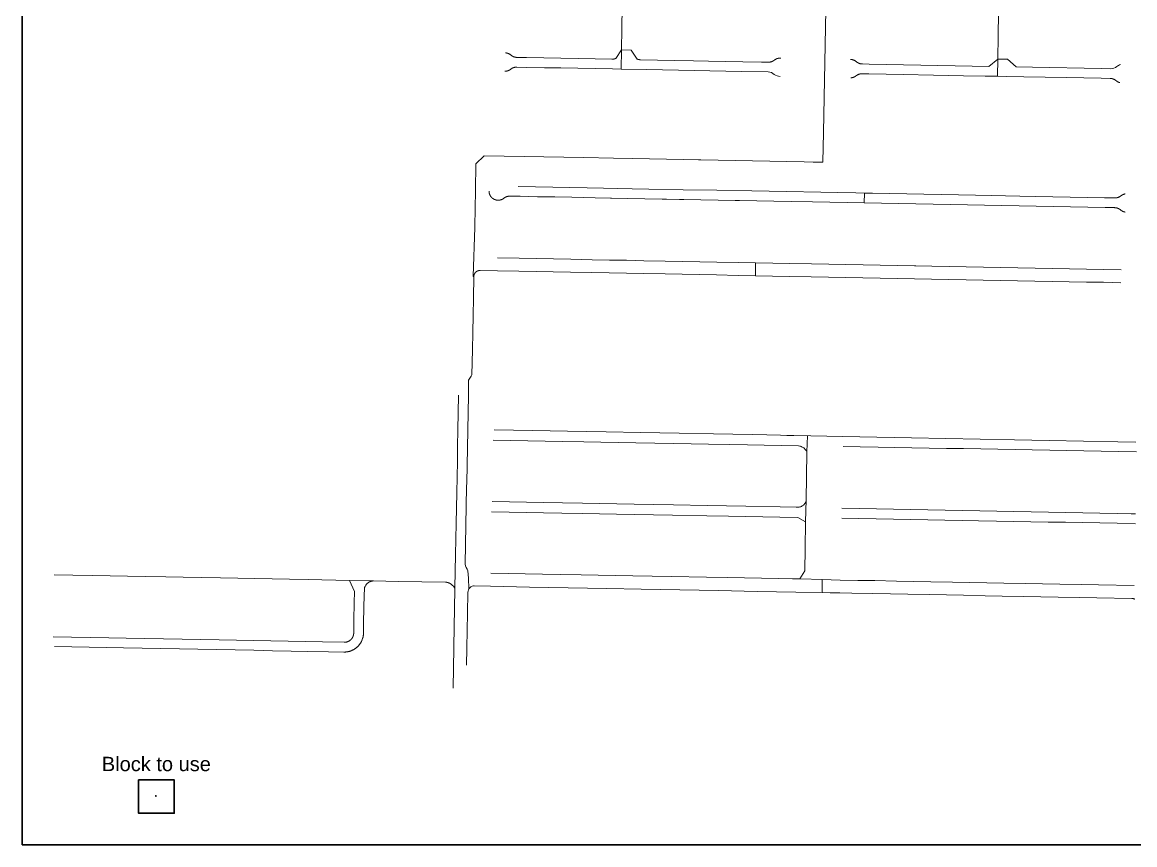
# Model space of a CAD drawing. Header units: millimetres. Extents: x 881174 to 1703668, y 372820 to 704197.
# Drawn here: x 881174 to 885055, y 665064 to 667931 of the extents above; entities that cross this region are included whole.
import ezdxf

# ---------------------------------------------------------------- set-up
doc = ezdxf.new("R2010")
doc.units = ezdxf.units.MM
for name, color, linetype, lineweight in [('2Block', 190, 'Continuous', 30), ('Block', 1, 'Continuous', 0), ('Exercise01', 190, 'Continuous', 30)]:
    doc.layers.add(name, color=color, linetype=linetype, lineweight=lineweight)
doc.layers.add('Polyline01', color=7, linetype='Continuous', lineweight=60, true_color=0xa451a4)
doc.styles.get("Standard").update_dxf_attribs({"font": 'arial.ttf'})

# ---------------------------------------------------------------- blocks, each defined once
blk = doc.blocks.new('Tick')
at = {"lineweight": 0, "const_width": 0.671}
blk.add_lwpolyline([(-2, 2), (2, -2)], dxfattribs=at)
at = {"lineweight": 0}
blk.add_circle((0, 0), 1.12, dxfattribs=at)

msp = doc.modelspace()

# ---------------------------------------------------------------- linework, layer by layer
at = {"layer": '2Block', "ltscale": 1.5}
msp.add_lwpolyline([(881579.6, 665289.5), (881704.1, 665289.5), (881704.1, 665173.6), (881579.6, 665173.6)], close=True, dxfattribs=at)
at = {"layer": 'Exercise01', "ltscale": 1.5}
msp.add_lwpolyline([(881173.9, 665063.8), (887011, 665063.8), (887011, 673564.4), (881173.9, 673564.4)], close=True, dxfattribs=at)
at = {"layer": 'Polyline01', "lineweight": 0, "flags": 128}
for points in [[(883265.6, 667909.4), (883267, 667985), (883267, 667985.6), (883267, 667986.1), (883267, 667986.7), (883266.9, 667987.3), (883266.9, 667987.9), (883266.8, 667988.4), (883266.8, 667989), (883266.7, 667989.6), (883266.6, 667990.1), (883266.5, 667990.7), (883266.4, 667991.2), (883266.3, 667991.8), (883266.1, 667992.4), (883266, 667993), (883266, 667993.2)], [(884578, 667883.8), (884579.6, 667964)], [(883265.6, 667909.4), (883264.1, 667834.4)], [(884578, 667883.8), (884576.5, 667802.1)], [(883264.1, 667834.4), (883262.8, 667767.4)], [(883264.1, 667834.4), (883298.1, 667833.7)], [(882933, 667807.7), (882899.5, 667808.4), (882898.6, 667808.4), (882898, 667808.4), (882897.4, 667808.5), (882896.9, 667808.5), (882896.3, 667808.6), (882895.7, 667808.7), (882895.1, 667808.8), (882894.6, 667808.8), (882894, 667809), (882893.4, 667809.1), (882892.9, 667809.2), (882892.3, 667809.3), (882891.8, 667809.5), (882891.2, 667809.6), (882890.6, 667809.8), (882890.1, 667809.9), (882889.6, 667810.1), (882889, 667810.3), (882888.5, 667810.5), (882887.9, 667810.7), (882887.4, 667810.9), (882886.9, 667811.2), (882886.3, 667811.4), (882885.8, 667811.7), (882885.3, 667811.9), (882884.8, 667812.2), (882884.3, 667812.4), (882883.8, 667812.7), (882883.3, 667813), (882882.8, 667813.3), (882882.3, 667813.6), (882881.8, 667813.9), (882881.4, 667814.3), (882880.9, 667814.6), (882880.4, 667814.9), (882880, 667815.3), (882879.5, 667815.6), (882879.1, 667816), (882878.7, 667816.3), (882878.2, 667816.7), (882877.8, 667817.1), (882877.3, 667817.4), (882876.9, 667817.8), (882876.4, 667818.1), (882876, 667818.4), (882875.5, 667818.8), (882875.1, 667819.1), (882874.6, 667819.4), (882874.1, 667819.7), (882873.6, 667819.9), (882873.1, 667820.2), (882872.6, 667820.5), (882872.1, 667820.7), (882871.6, 667821), (882871.1, 667821.2), (882870.6, 667821.4), (882870.1, 667821.7), (882869.6, 667821.9), (882869.1, 667822.1), (882868.6, 667822.3), (882868, 667822.5), (882867.5, 667822.6), (882867, 667822.8), (882866.4, 667823), (882865.9, 667823.1), (882865.3, 667823.2), (882864.8, 667823.4), (882864.3, 667823.5), (882863.7, 667823.6), (882863.2, 667823.7), (882862.6, 667823.8), (882862.1, 667823.9), (882861.7, 667824), (882861.4, 667824.1), (882861, 667824.2), (882860.6, 667824.3), (882860.2, 667824.4)], [(883053, 667805.4), (882993, 667806.6), (882933, 667807.7)], [(883173, 667803.2), (883113, 667804.3), (883053, 667805.4)], [(883244.2, 667804.8), (883244, 667804.7), (883243.5, 667804.4), (883242.9, 667804.2), (883242.4, 667804), (883241.8, 667803.8), (883241.3, 667803.7), (883240.7, 667803.5), (883240.2, 667803.3), (883239.6, 667803.2), (883239.1, 667803), (883237.4, 667802.7), (883236.8, 667802.6), (883236.2, 667802.5), (883235.7, 667802.4), (883235.1, 667802.3), (883234.5, 667802.2), (883234, 667802.2), (883233.4, 667802.1), (883232.8, 667802.1), (883232.2, 667802.1), (883231.7, 667802.1), (883231.1, 667802.1), (883230.5, 667802.1), (883173, 667803.2)], [(883319.2, 667802.4), (883319.8, 667802.2), (883320.3, 667802), (883320.9, 667801.8), (883321.4, 667801.6), (883322, 667801.5), (883322.5, 667801.3), (883323.1, 667801.2), (883323.6, 667801), (883324.2, 667800.9), (883324.8, 667800.8), (883325.3, 667800.7), (883325.9, 667800.6), (883326.5, 667800.5), (883327, 667800.4), (883327.6, 667800.3), (883328.2, 667800.3), (883328.8, 667800.2), (883329.3, 667800.2), (883329.9, 667800.2), (883330.5, 667800.1), (883389.4, 667799)], [(883389.4, 667799), (883448, 667797.9), (883515.5, 667796.7)], [(883515.5, 667796.7), (883567.9, 667795.6), (883627.9, 667794.5)], [(883627.9, 667794.5), (883687.9, 667793.4), (883752.9, 667792.1)], [(883752.9, 667792.1), (883776.5, 667791.7), (883777, 667791.7), (883777.6, 667791.7), (883778.2, 667791.7), (883778.7, 667791.7), (883779.3, 667791.7), (883779.9, 667791.8), (883780.5, 667791.8), (883781, 667791.9), (883781.6, 667792), (883782.2, 667792.1), (883782.7, 667792.2), (883783.3, 667792.3), (883783.9, 667792.4), (883784.4, 667792.5), (883785, 667792.6), (883785.6, 667792.8), (883786.1, 667792.9), (883786.7, 667793.1), (883787.2, 667793.3), (883787.8, 667793.4), (883788.3, 667793.6), (883788.8, 667793.8), (883789.4, 667794), (883789.9, 667794.3), (883790.4, 667794.5), (883791, 667794.7), (883791.5, 667795), (883792, 667795.2), (883792.5, 667795.5), (883793, 667795.8), (883793.5, 667796.1), (883794, 667796.3), (883794.5, 667796.7), (883795, 667797), (883795.5, 667797.3), (883796, 667797.6), (883796.4, 667797.9), (883796.9, 667798.3), (883797.6, 667798.8), (883798.4, 667799.5), (883798.8, 667799.8), (883799.3, 667800.1), (883799.7, 667800.4), (883800.2, 667800.7), (883800.7, 667801), (883801.2, 667801.3), (883801.6, 667801.6), (883802.1, 667801.9), (883802.6, 667802.1), (883803.1, 667802.4), (883803.6, 667802.6), (883804.1, 667802.9), (883804.6, 667803.1), (883805.1, 667803.3), (883805.7, 667803.6), (883806.2, 667803.8), (883806.7, 667804), (883807.2, 667804.1), (883807.8, 667804.3), (883808.3, 667804.5), (883808.8, 667804.6), (883809.4, 667804.8), (883809.9, 667804.9), (883810.4, 667805.1), (883811, 667805.2), (883811.5, 667805.3), (883812.1, 667805.4), (883812.6, 667805.5), (883813.2, 667805.6), (883813.7, 667805.6), (883814.3, 667805.7), (883814.9, 667805.8), (883815.4, 667805.8), (883816, 667805.8), (883816.5, 667805.9), (883817.1, 667805.9), (883817.6, 667805.9), (883820.2, 667805.8)], [(884188.5, 667783.8), (884127.9, 667785), (884104.4, 667785.4), (884103.5, 667785.5), (884102.9, 667785.5), (884102.3, 667785.5), (884101.7, 667785.6), (884101.2, 667785.7), (884100.6, 667785.7), (884100, 667785.8), (884099.5, 667785.9), (884098.9, 667786), (884098.3, 667786.1), (884097.8, 667786.2), (884097.2, 667786.4), (884096.6, 667786.5), (884096.1, 667786.7), (884095.5, 667786.8), (884095, 667787), (884094.4, 667787.2), (884093.9, 667787.4), (884093.3, 667787.6), (884092.8, 667787.8), (884092.3, 667788), (884091.8, 667788.2), (884091.2, 667788.5), (884090.7, 667788.7), (884090.2, 667789), (884089.7, 667789.2), (884089.2, 667789.5), (884088.7, 667789.8), (884088.2, 667790.1), (884087.7, 667790.4), (884087.2, 667790.7), (884086.7, 667791), (884086.2, 667791.3), (884085.8, 667791.7), (884085.3, 667792), (884084.8, 667792.3), (884084.4, 667792.7), (884083.9, 667793.1), (884083.6, 667793.4), (884083.1, 667793.8), (884082.6, 667794.2), (884082.2, 667794.5), (884081.8, 667794.8), (884081.3, 667795.2), (884080.9, 667795.5), (884080.4, 667795.8), (884079.9, 667796.1), (884079.5, 667796.4), (884079, 667796.7), (884078.5, 667797), (884078, 667797.3), (884077.5, 667797.5), (884077, 667797.8), (884076.5, 667798), (884076, 667798.3), (884075.5, 667798.5), (884075, 667798.7), (884074.5, 667798.9), (884074, 667799.1), (884073.4, 667799.3), (884072.9, 667799.5), (884072.4, 667799.7), (884071.8, 667799.9), (884071.3, 667800), (884070.8, 667800.2), (884070.2, 667800.3), (884069.7, 667800.4), (884069.1, 667800.5), (884068.6, 667800.7), (884068, 667800.8), (884067.5, 667800.8), (884066.9, 667800.9), (884066.4, 667801), (884065.8, 667801.1), (884065.3, 667801.1), (884064.7, 667801.1), (884064.2, 667801.2), (884063.2, 667801.2)], [(882995.3, 667772.5), (882932.4, 667773.7), (882898.9, 667774.4), (882898.3, 667774.4), (882897.8, 667774.4), (882897.2, 667774.4), (882896.6, 667774.3), (882896, 667774.3), (882895.5, 667774.3), (882894.9, 667774.2), (882894.3, 667774.1), (882893.7, 667774.1), (882893.2, 667774), (882892.6, 667773.9), (882892, 667773.8), (882891.5, 667773.7), (882890.9, 667773.5), (882890.4, 667773.4), (882889.8, 667773.3), (882889.2, 667773.1), (882888.7, 667773), (882888.1, 667772.8), (882887.6, 667772.6), (882887, 667772.4), (882886.5, 667772.2), (882886, 667772), (882885.4, 667771.8), (882884.9, 667771.6), (882884.4, 667771.3), (882883.9, 667771.1), (882883.4, 667770.8), (882882.8, 667770.5), (882882.3, 667770.3), (882881.8, 667770), (882881.3, 667769.7), (882880.8, 667769.4), (882880.4, 667769.1), (882879.9, 667768.8), (882879.4, 667768.4), (882878.9, 667768.1), (882878.5, 667767.8), (882877.8, 667767.2), (882876.9, 667766.6), (882876.5, 667766.2), (882876, 667765.9), (882875.6, 667765.6), (882875.1, 667765.3), (882874.6, 667765), (882874.2, 667764.7), (882873.7, 667764.4), (882873.2, 667764.2), (882872.7, 667763.9), (882872.2, 667763.6), (882871.7, 667763.4), (882871.2, 667763.1), (882870.7, 667762.9), (882870.2, 667762.7), (882869.7, 667762.5), (882869.1, 667762.3), (882868.6, 667762.1), (882868.1, 667761.9), (882867.5, 667761.7), (882867, 667761.5), (882866.5, 667761.4), (882865.9, 667761.2), (882865.4, 667761.1), (882864.9, 667761), (882864.3, 667760.9), (882863.8, 667760.7), (882863.2, 667760.6), (882862.7, 667760.6), (882862.1, 667760.5), (882861.6, 667760.4), (882861, 667760.3), (882860.5, 667760.3), (882859.9, 667760.2), (882859.3, 667760.2), (882858.8, 667760.2), (882858.2, 667760.2), (882857.7, 667760.2), (882857.1, 667760.2)], [(883112.4, 667770.3), (883052.4, 667771.5), (882995.3, 667772.5)], [(883232.4, 667768), (883172.4, 667769.2), (883112.4, 667770.3)], [(883262.8, 667767.4), (883232.4, 667768)], [(884308, 667781.5), (884248, 667782.7), (884188.5, 667783.8)], [(884428, 667779.3), (884368, 667780.4), (884308, 667781.5)], [(884545.2, 667777.2), (884488, 667778.1), (884428, 667779.3)], [(884641.5, 667775.1), (884698, 667774.1), (884758, 667773)], [(884758, 667773), (884878, 667770.7)], [(884187.3, 667749.8), (884127.3, 667751), (884103.8, 667751.4), (884103.2, 667751.4), (884102.6, 667751.4), (884102.1, 667751.4), (884101.5, 667751.4), (884100.9, 667751.4), (884100.3, 667751.3), (884099.8, 667751.3), (884099.2, 667751.2), (884098.6, 667751.1), (884098.1, 667751), (884097.5, 667750.9), (884096.9, 667750.8), (884096.4, 667750.7), (884095.8, 667750.6), (884095.2, 667750.5), (884094.7, 667750.3), (884094.1, 667750.2), (884093.6, 667750), (884093, 667749.8), (884092.5, 667749.7), (884091.9, 667749.5), (884091.4, 667749.3), (884090.8, 667749.1), (884090.3, 667748.8), (884089.8, 667748.6), (884089.3, 667748.4), (884088.7, 667748.1), (884088.2, 667747.9), (884087.7, 667747.6), (884087.2, 667747.3), (884086.7, 667747), (884086.2, 667746.8), (884085.7, 667746.5), (884085.2, 667746.1), (884084.8, 667745.8), (884084.3, 667745.5), (884083.8, 667745.2), (884083.3, 667744.8), (884082.7, 667744.3), (884081.8, 667743.6), (884081.4, 667743.3), (884080.9, 667743), (884080.5, 667742.7), (884080, 667742.4), (884079.5, 667742.1), (884079, 667741.8), (884078.6, 667741.5), (884078.1, 667741.2), (884077.6, 667740.9), (884077.1, 667740.7), (884076.6, 667740.4), (884076.1, 667740.2), (884075.6, 667740), (884075.1, 667739.7), (884074.5, 667739.5), (884074, 667739.3), (884073.5, 667739.1), (884073, 667739), (884072.4, 667738.8), (884071.9, 667738.6), (884071.4, 667738.4), (884070.8, 667738.3), (884070.3, 667738.2), (884069.8, 667738), (884069.2, 667737.9), (884068.7, 667737.8), (884068.1, 667737.7), (884067.6, 667737.6), (884067, 667737.5), (884066.5, 667737.5), (884065.9, 667737.4), (884065.3, 667737.3), (884064.7, 667737.3)], [(884352.3, 667746.7), (884247.3, 667748.7), (884187.3, 667749.8)], [(884532.3, 667743.3), (884457.3, 667744.7), (884352.3, 667746.7)], [(884575.4, 667742.4), (884532.3, 667743.3)], [(884575.4, 667742.4), (884607.4, 667741.8), (884667.4, 667740.7)], [(884667.4, 667740.7), (884742.4, 667739.3), (884817.4, 667737.8)], [(884817.4, 667737.8), (884877.4, 667736.7), (884937.4, 667735.6)], [(884937.4, 667735.6), (884969.3, 667734.9), (884970.2, 667734.9), (884970.8, 667734.9), (884971.3, 667734.8), (884971.9, 667734.8), (884972.5, 667734.7), (884973.1, 667734.6), (884973.6, 667734.6), (884974.2, 667734.5), (884974.8, 667734.4), (884975.3, 667734.3), (884975.9, 667734.1), (884976.5, 667734), (884977, 667733.9), (884977.6, 667733.7), (884978.1, 667733.5), (884978.7, 667733.4), (884979.2, 667733.2), (884979.8, 667733), (884980.3, 667732.8), (884980.8, 667732.6), (884981.4, 667732.4), (884981.9, 667732.1), (884982.4, 667731.9), (884982.9, 667731.7), (884983.5, 667731.4), (884984, 667731.1), (884984.5, 667730.9), (884985, 667730.6), (884985.5, 667730.3), (884986, 667730), (884986.5, 667729.7), (884986.9, 667729.4), (884987.4, 667729.1), (884987.9, 667728.7), (884988.3, 667728.4), (884988.8, 667728), (884989.3, 667727.7), (884989.7, 667727.3), (884990.1, 667727), (884990.6, 667726.6), (884991, 667726.2), (884991.4, 667725.9), (884991.9, 667725.5), (884992.3, 667725.2), (884992.8, 667724.9), (884993.3, 667724.6), (884993.7, 667724.3), (884994.2, 667724), (884994.7, 667723.7), (884995.1, 667723.4), (884995.6, 667723.1), (884996.1, 667722.8), (884996.6, 667722.6), (884997.1, 667722.3), (884997.6, 667722.1), (884998.1, 667721.9), (884998.6, 667721.7), (884999.2, 667721.4), (884999.7, 667721.2), (885000.2, 667721), (885000.7, 667720.9), (885001.3, 667720.7), (885001.8, 667720.5), (885002.3, 667720.4)], [(882911.3, 667324.1), (882875.3, 667324.7), (882874.8, 667324.8), (882874.2, 667324.7), (882873.6, 667324.7), (882873, 667324.7), (882872.5, 667324.7), (882871.9, 667324.6), (882871.3, 667324.6), (882870.8, 667324.5), (882870.2, 667324.4), (882869.6, 667324.4), (882869, 667324.3), (882868.5, 667324.2), (882867.9, 667324), (882867.3, 667323.9), (882866.8, 667323.8), (882866.2, 667323.6), (882865.7, 667323.5), (882865.1, 667323.3), (882864.6, 667323.2), (882864, 667323), (882863.5, 667322.8), (882862.9, 667322.6), (882862.4, 667322.4), (882861.9, 667322.1), (882861.3, 667321.9), (882860.8, 667321.7), (882860.3, 667321.4), (882859.8, 667321.2), (882859.3, 667320.9), (882858.8, 667320.6), (882858.3, 667320.4), (882857.8, 667320.1), (882857.3, 667319.8), (882856.8, 667319.5), (882856.3, 667319.1), (882855.8, 667318.8), (882855.4, 667318.5), (882854.9, 667318.1), (882854.2, 667317.6), (882853.6, 667317.1), (882853.2, 667316.8), (882852.7, 667316.5), (882852.3, 667316.2), (882851.8, 667315.8), (882851.3, 667315.5), (882850.9, 667315.2), (882850.4, 667315), (882849.9, 667314.7), (882849.4, 667314.4), (882848.9, 667314.1), (882848.4, 667313.9), (882847.9, 667313.6), (882847.4, 667313.4), (882846.9, 667313.2), (882846.4, 667313), (882845.9, 667312.8), (882845.4, 667312.6), (882844.8, 667312.4), (882844.3, 667312.2), (882843.8, 667312), (882843.2, 667311.9), (882842.7, 667311.7), (882842.2, 667311.6), (882841.6, 667311.4), (882841.1, 667311.3), (882840.5, 667311.2), (882840, 667311.1), (882839.4, 667311), (882838.9, 667310.9), (882838.3, 667310.8), (882837.8, 667310.7), (882837.2, 667310.7), (882836.7, 667310.6), (882836.1, 667310.6), (882835.6, 667310.6), (882834.6, 667310.5), (882834.1, 667310.5), (882833.5, 667310.5), (882833, 667310.6), (882832.4, 667310.6), (882831.9, 667310.6), (882831.3, 667310.7), (882830.8, 667310.7), (882830.2, 667310.8), (882829.6, 667310.9), (882829.1, 667310.9), (882828.5, 667311), (882828, 667311.1), (882827.4, 667311.2), (882826.9, 667311.4), (882826.4, 667311.5), (882825.8, 667311.6), (882825.3, 667311.8), (882824.7, 667311.9), (882824.2, 667312.1), (882823.7, 667312.3), (882823.2, 667312.5), (882822.6, 667312.7), (882822.1, 667312.9), (882821.6, 667313.1), (882821.1, 667313.3), (882820.6, 667313.6), (882820.1, 667313.8), (882819.6, 667314), (882819.1, 667314.3), (882818.6, 667314.6), (882818.1, 667314.8), (882817.6, 667315.1), (882817.1, 667315.4), (882816.7, 667315.7), (882816.2, 667316), (882815.8, 667316.3), (882815.3, 667316.7), (882814.8, 667317), (882814.4, 667317.3), (882814, 667317.7), (882813.5, 667318.1), (882813.1, 667318.4), (882812.7, 667318.8), (882812.3, 667319.2), (882811.9, 667319.5), (882811.5, 667319.9), (882811.1, 667320.3), (882810.7, 667320.7), (882810.3, 667321.2), (882810, 667321.6), (882809.6, 667322), (882809.2, 667322.4), (882808.9, 667322.9), (882808.6, 667323.3), (882808.2, 667323.8), (882807.9, 667324.2), (882807.6, 667324.7), (882807.3, 667325.1), (882807, 667325.6), (882806.7, 667326.1), (882806.4, 667326.6), (882806.1, 667327.1), (882805.9, 667327.6), (882805.6, 667328.1), (882805.4, 667328.5), (882805.1, 667329.1), (882804.9, 667329.6), (882804.7, 667330.1), (882804.5, 667330.6), (882804.3, 667331.1), (882804.1, 667331.6), (882803.9, 667332.2), (882803.7, 667332.7), (882803.5, 667333.2), (882803.4, 667333.8), (882803.2, 667334.3), (882803.1, 667334.8), (882803, 667335.4), (882802.8, 667335.9), (882802.7, 667336.5), (882802.6, 667337), (882802.5, 667337.6), (882802.5, 667338.1), (882802.4, 667338.7), (882802.3, 667339.2), (882802.3, 667339.8), (882802.2, 667340.3), (882802.2, 667340.9), (882802.2, 667341.5), (882802.2, 667342), (882802.1, 667342.6)], [(883024.4, 667355.9), (882964.4, 667357.1), (882903.4, 667358.2)], [(883144.4, 667353.6), (883084.4, 667354.8), (883024.4, 667355.9)], [(883359.4, 667349.5), (883301.9, 667350.6), (883202, 667352.5), (883144.4, 667353.6)], [(883479.4, 667347.2), (883359.4, 667349.5)], [(883596.9, 667345), (883479.4, 667347.2)], [(883719.4, 667342.7), (883596.9, 667345)], [(883839.4, 667340.4), (883719.4, 667342.7)], [(883959.4, 667338.1), (883839.4, 667340.4)], [(884081.4, 667335.8), (884019.4, 667337), (883959.4, 667338.1)], [(884111.7, 667335.2), (884081.4, 667335.8)], [(884111.7, 667335.2), (884139.4, 667334.7), (884199.4, 667333.5)], [(884199.4, 667333.5), (884259.4, 667332.4), (884319.4, 667331.2)], [(884319.4, 667331.2), (884379.4, 667330.1), (884439.4, 667329)], [(884439.4, 667329), (884499.4, 667327.8)], [(884499.4, 667327.8), (884554.3, 667326.8), (884654.2, 667324.9), (884709.2, 667323.8)], [(884949.3, 667319.3), (884985.1, 667318.6), (884985.6, 667318.6), (884986.2, 667318.6), (884986.8, 667318.6), (884987.4, 667318.6), (884987.9, 667318.6), (884988.5, 667318.7), (884989.1, 667318.7), (884989.6, 667318.8), (884990.2, 667318.9), (884990.8, 667319), (884991.4, 667319.1), (884991.9, 667319.2), (884992.5, 667319.3), (884993, 667319.4), (884993.6, 667319.5), (884994.2, 667319.7), (884994.7, 667319.8), (884995.3, 667320), (884995.8, 667320.2), (884996.4, 667320.3), (884996.9, 667320.5), (884997.5, 667320.7), (884998, 667320.9), (884998.5, 667321.2), (884999.1, 667321.4), (884999.6, 667321.6), (885000.1, 667321.9), (885000.6, 667322.1), (885001.1, 667322.4), (885001.6, 667322.7), (885002.1, 667323), (885002.6, 667323.3), (885003.1, 667323.6), (885003.6, 667323.9), (885004.1, 667324.2), (885004.6, 667324.5), (885005, 667324.8), (885005.5, 667325.2), (885006.2, 667325.7), (885006.8, 667326.2), (885007.2, 667326.5), (885007.7, 667326.9), (885008.2, 667327.2), (885008.6, 667327.5), (885009.1, 667327.8), (885009.6, 667328.1), (885010, 667328.4), (885010.5, 667328.7), (885011, 667328.9), (885011.5, 667329.2), (885012, 667329.4), (885012.5, 667329.7), (885013, 667329.9), (885013.5, 667330.1), (885014, 667330.4), (885014.6, 667330.6), (885015.1, 667330.8), (885015.6, 667331), (885016.1, 667331.1), (885016.7, 667331.3), (885017.2, 667331.5), (885017.7, 667331.6), (885018.3, 667331.8), (885018.8, 667331.9), (885019.4, 667332), (885019.9, 667332.2), (885020.5, 667332.3), (885021, 667332.3)], [(883031.3, 667321.8), (882971.3, 667322.9), (882911.3, 667324.1)], [(883172.9, 667319.1), (883091.3, 667320.6), (883031.3, 667321.8)], [(883229.8, 667318), (883226.3, 667318.1), (883172.9, 667319.1)], [(883286.2, 667316.9), (883229.8, 667318)], [(883406.2, 667314.6), (883346.2, 667315.8), (883286.2, 667316.9)], [(883541.2, 667312.1), (883481.2, 667313.2), (883466.2, 667313.5), (883421.2, 667314.3), (883406.2, 667314.6)], [(883661.2, 667309.8), (883601.2, 667310.9), (883541.2, 667312.1)], [(883796.1, 667307.2), (883736.2, 667308.4), (883676.2, 667309.5), (883661.2, 667309.8)], [(883931.1, 667304.6), (883856.1, 667306.1), (883796.1, 667307.2)], [(884051.1, 667302.4), (883991.1, 667303.5), (883931.1, 667304.6)], [(884111.1, 667301.2), (884051.1, 667302.4)], [(884111.1, 667301.2), (884171.1, 667300.1)], [(884171.1, 667300.1), (884231.1, 667298.9), (884291.1, 667297.8)], [(884291.1, 667297.8), (884351, 667296.6), (884411, 667295.5)], [(884411, 667295.5), (884471, 667294.4), (884531, 667293.2)], [(884531, 667293.2), (884591, 667292.1), (884651, 667290.9)], [(884651, 667290.9), (884711, 667289.8), (884771, 667288.6)], [(884709.2, 667323.8), (884769.2, 667322.7), (884829.2, 667321.5)], [(884771, 667288.6), (884831, 667287.5), (884890.9, 667286.4)], [(884829.2, 667321.5), (884889.2, 667320.4), (884949.3, 667319.3)], [(884890.9, 667286.4), (884950.9, 667285.2), (884951.3, 667285.2), (884984.5, 667284.6), (884985.4, 667284.5), (884986, 667284.5), (884986.5, 667284.5), (884987.1, 667284.4), (884987.7, 667284.4), (884988.3, 667284.3), (884988.8, 667284.2), (884989.4, 667284.1), (884990, 667284), (884990.5, 667283.9), (884991.1, 667283.8), (884991.6, 667283.6), (884992.2, 667283.5), (884992.8, 667283.3), (884993.3, 667283.2), (884993.9, 667283), (884994.4, 667282.8), (884995, 667282.6), (884995.5, 667282.4), (884996, 667282.2), (884996.6, 667282), (884997.1, 667281.8), (884997.6, 667281.5), (884998.1, 667281.3), (884998.7, 667281), (884999.2, 667280.8), (884999.7, 667280.5), (885000.2, 667280.2), (885000.7, 667279.9), (885001.2, 667279.6), (885001.7, 667279.3), (885002.1, 667279), (885002.6, 667278.7), (885003.1, 667278.3), (885003.5, 667278), (885004, 667277.7), (885004.5, 667277.3), (885004.9, 667276.9), (885005.3, 667276.6), (885005.8, 667276.2), (885006.2, 667275.8), (885006.6, 667275.5), (885007.1, 667275.2), (885007.5, 667274.8), (885008, 667274.5), (885008.4, 667274.2), (885008.9, 667273.9), (885009.4, 667273.6), (885009.9, 667273.3), (885010.3, 667273), (885010.8, 667272.7), (885011.3, 667272.5), (885011.8, 667272.2), (885012.3, 667272), (885012.8, 667271.7), (885013.3, 667271.5), (885013.8, 667271.3), (885014.4, 667271.1), (885014.9, 667270.9), (885015.4, 667270.7), (885015.9, 667270.5), (885016.5, 667270.3), (885017, 667270.2), (885017.5, 667270), (885018.1, 667269.8), (885018.6, 667269.7), (885019.2, 667269.6), (885019.7, 667269.5), (885020.3, 667269.4), (885020.8, 667269.3), (885021.3, 667269.2)], [(882967.2, 667107), (882907.2, 667108.1), (882832.2, 667109.5)], [(883087.2, 667104.7), (883027.2, 667105.8), (882967.2, 667107)], [(883222.1, 667102.1), (883162.1, 667103.2), (883087.2, 667104.7)], [(883342.1, 667099.8), (883282.1, 667101), (883222.1, 667102.1)], [(883477.1, 667097.2), (883417.1, 667098.4), (883342.1, 667099.8)], [(883597.1, 667095), (883537.1, 667096.1), (883477.1, 667097.2)], [(883672.1, 667093.5), (883597.1, 667095)], [(883732, 667092.4), (883672.1, 667093.5)], [(882771.4, 667065.7), (882771, 667065.7), (882770.6, 667065.7), (882770.2, 667065.7), (882769.8, 667065.7), (882769.4, 667065.6), (882769.1, 667065.6), (882768.7, 667065.6), (882768.3, 667065.5), (882767.9, 667065.5), (882767.5, 667065.4), (882767.2, 667065.4), (882766.8, 667065.3), (882766.4, 667065.2), (882766, 667065.1), (882765.7, 667065), (882765.3, 667064.9), (882764.9, 667064.8), (882764.5, 667064.7), (882764.2, 667064.6), (882763.8, 667064.5), (882763.5, 667064.4), (882763.1, 667064.2), (882762.7, 667064.1), (882762.4, 667063.9), (882762, 667063.8), (882761.7, 667063.6), (882761.3, 667063.5), (882761, 667063.3), (882760.6, 667063.1), (882760.3, 667062.9), (882760, 667062.8), (882759.6, 667062.6), (882759.3, 667062.4), (882759, 667062.2), (882758.7, 667061.9), (882758.4, 667061.7), (882758, 667061.5), (882757.7, 667061.3), (882757.4, 667061), (882757.1, 667060.8), (882756.8, 667060.6), (882756.5, 667060.3), (882756.3, 667060.1), (882756, 667059.8), (882755.7, 667059.5), (882755.4, 667059.3), (882755.1, 667059), (882754.9, 667058.7), (882754.6, 667058.4), (882754.4, 667058.1), (882754.1, 667057.9), (882753.9, 667057.6), (882753.6, 667057.3), (882753.4, 667056.9), (882753.2, 667056.6), (882752.9, 667056.3), (882752.7, 667056), (882752.5, 667055.7), (882752.3, 667055.4), (882752.1, 667055), (882751.9, 667054.7), (882751.7, 667054.4), (882751.5, 667054), (882751.4, 667053.7), (882751.2, 667053.4), (882751, 667053), (882750.9, 667052.7), (882750.7, 667052.3), (882750.6, 667052), (882750.4, 667051.6), (882750.3, 667051.2), (882750.2, 667050.9), (882750, 667050.5), (882749.9, 667050.1), (882749.8, 667049.8), (882749.7, 667049.4), (882749.6, 667049), (882749.5, 667048.7), (882749.4, 667048.3), (882749.4, 667047.9), (882749.3, 667047.5), (882749.2, 667047.2), (882749.2, 667046.8), (882749.1, 667046.4), (882749.1, 667046), (882749, 667045.6), (882749, 667045.3), (882749, 667044.9), (882748.9, 667044.1)], [(882906.3, 667063.1), (882831.4, 667064.5), (882771.4, 667065.7)], [(883026.3, 667060.8), (882966.3, 667062), (882906.3, 667063.1)], [(883161.3, 667058.3), (883086.3, 667059.7), (883026.3, 667060.8)], [(883281.3, 667056), (883221.3, 667057.1), (883161.3, 667058.3)], [(883416.2, 667053.4), (883341.3, 667054.8), (883281.3, 667056)], [(883732, 667092.4), (883792, 667091.2)], [(883792, 667091.2), (883852, 667090.1), (883927, 667088.7)], [(883927, 667088.7), (883987, 667087.5), (884047, 667086.4)], [(884047, 667086.4), (884107, 667085.2), (884167, 667084.1)], [(884167, 667084.1), (884227, 667083), (884286.9, 667081.8), (884290.6, 667081.8)], [(884290.6, 667081.8), (884346.9, 667080.7), (884406.9, 667079.5)], [(884406.9, 667079.5), (884406.9, 667079.5), (884466.9, 667078.4), (884526.9, 667077.3)], [(884526.9, 667077.3), (884586.9, 667076.1), (884646.9, 667075)], [(884646.9, 667075), (884706.9, 667073.8), (884766.9, 667072.7)], [(884766.9, 667072.7), (884826.8, 667071.5), (884886.8, 667070.4)], [(884886.8, 667070.4), (884946.8, 667069.3), (885006.8, 667068.1)], [(882748.9, 667044.1), (882747.5, 666969.1)], [(883536.2, 667051.1), (883476.2, 667052.3), (883416.2, 667053.4)], [(883671.2, 667048.5), (883596.2, 667050), (883536.2, 667051.1)], [(883731.2, 667047.4), (883671.2, 667048.5)], [(883731.2, 667047.4), (883791.2, 667046.3)], [(883791.2, 667046.3), (883851.2, 667045.1), (883926.2, 667043.7)], [(883926.2, 667043.7), (883986.1, 667042.5), (884046.1, 667041.4)], [(884046.1, 667041.4), (884106.1, 667040.3), (884166.1, 667039.1)], [(884166.1, 667039.1), (884226.1, 667038), (884286.1, 667036.8)], [(884286.1, 667036.8), (884346.1, 667035.7), (884406.1, 667034.5)], [(884406.1, 667034.5), (884466.1, 667033.4), (884526, 667032.3)], [(884526, 667032.3), (884586, 667031.1), (884646, 667030)], [(884646, 667030), (884706, 667028.8), (884766, 667027.7)], [(884766, 667027.7), (884826, 667026.5), (884886, 667025.4)], [(884886, 667025.4), (884946, 667024.3), (885006, 667023.1)], [(882747.5, 666969.1), (882746.4, 666909.1), (882745.2, 666849.1)], [(882745.2, 666849.1), (882744.1, 666789.1), (882742.4, 666702)], [(882693.7, 666508.5), (882696.1, 666631.3)], [(882691.7, 666401.1), (882692.7, 666453.1), (882693.7, 666508.5)], [(882937.2, 666472.3), (882878.5, 666473.4), (882817.2, 666474.5)], [(882955.4, 666507.9), (882820.4, 666510.5)], [(883075.4, 666505.6), (882955.4, 666507.9)], [(883210.4, 666503), (883075.4, 666505.6)], [(883330.2, 666500.7), (883210.4, 666503)], [(883465.3, 666498.1), (883330.2, 666500.7)], [(883585.3, 666495.9), (883465.3, 666498.1)], [(883720.3, 666493.3), (883585.3, 666495.9), (883585.3, 666495.9)], [(883912.7, 666489.6), (883770.8, 666492.3), (883720.3, 666493.3)], [(883924.9, 666488.6), (883840.8, 666490.2)], [(883911.1, 666432.9), (883912.7, 666489.6)], [(884035.8, 666486.5), (883924.9, 666488.6)], [(884154.7, 666484.2), (884035.8, 666486.5)], [(884275.7, 666481.9), (884154.7, 666484.2)], [(884395.7, 666479.6), (884275.7, 666481.9)], [(884515.7, 666477.4), (884395.7, 666479.6)], [(884635.7, 666475.1), (884515.7, 666477.4)], [(884755.6, 666472.8), (884635.7, 666475.1)], [(884875.6, 666470.5), (884755.6, 666472.8)], [(883057.2, 666470), (882998.4, 666471.1), (882937.2, 666472.3)], [(883192.2, 666467.4), (883133.4, 666468.5), (883057.2, 666470)], [(883314.1, 666465.1), (883253.4, 666466.2), (883192.2, 666467.4)], [(883447.1, 666462.6), (883314.1, 666465.1)], [(883568.2, 666460.2), (883447.1, 666462.6)], [(883703.3, 666457.7), (883642.1, 666458.8), (883568.2, 666460.2)], [(883823, 666455.4), (883823, 666455.4), (883762.1, 666456.6), (883703.3, 666457.7)], [(883891.5, 666451.8), (883888.7, 666452.8), (883885.8, 666453.6), (883881.8, 666454.2), (883823, 666455.4)], [(883911.1, 666432.9), (883909.7, 666435.6), (883908.1, 666438.1), (883906.3, 666440.5), (883904.3, 666442.8), (883902.2, 666444.9), (883899.9, 666446.8), (883897.5, 666448.5), (883894.9, 666450.1), (883891.5, 666451.8)], [(884160, 666450.2), (884097.4, 666451.3), (884037.4, 666452.5)], [(884277.4, 666447.9), (884217.4, 666449), (884160, 666450.2)], [(884397.4, 666445.6), (884337.4, 666446.7), (884277.4, 666447.9)], [(884517.3, 666443.3), (884457.3, 666444.5), (884397.4, 666445.6)], [(884637.3, 666441), (884577.3, 666442.2), (884517.3, 666443.3)], [(884758.4, 666438.7), (884697.3, 666439.9), (884637.3, 666441)], [(884877.3, 666436.5), (884817.3, 666437.6), (884758.4, 666438.7)], [(884995.6, 666468.2), (884875.6, 666470.5)], [(884997.2, 666434.2), (884937.3, 666435.3), (884877.3, 666436.5)], [(885058.5, 666467.6), (884995.6, 666468.2)], [(885061.2, 666433.1), (884997.2, 666434.2)], [(882689.6, 666292), (882690.6, 666345.1), (882691.7, 666401.1)], [(883909.5, 666346.4), (883911.1, 666432.9)], [(882687.5, 666185.2), (882688.6, 666237.1), (882689.6, 666292)], [(882933.1, 666258.3), (882873.1, 666259.4), (882813.1, 666260.6)], [(883058.5, 666255.9), (882993.1, 666257.2), (882933.1, 666258.3)], [(883188.1, 666253.4), (883128.1, 666254.6), (883058.5, 666255.9)], [(883308.8, 666251.2), (883248.1, 666252.3), (883188.1, 666253.4)], [(883445.5, 666248.5), (883308.8, 666251.2)], [(883562.9, 666246.3), (883445.5, 666248.5)], [(883698, 666243.7), (883562.9, 666246.3)], [(883817.7, 666241.5), (883698, 666243.7)], [(883908.5, 666265.8), (883906.2, 666189.3)], [(882932.4, 666222.3), (882872.5, 666223.5), (882810.5, 666224.6)], [(883056.3, 666220), (882992.4, 666221.2), (882932.4, 666222.3)], [(883187.4, 666217.5), (883127.4, 666218.6), (883056.3, 666220)], [(883310.1, 666215.1), (883247.4, 666216.3), (883187.4, 666217.5)], [(883442.3, 666212.6), (883310.1, 666215.1)], [(883562.2, 666210.3), (883442.3, 666212.6)], [(883697.3, 666207.7), (883637.3, 666208.9), (883562.2, 666210.3)], [(883817, 666205.4), (883757.3, 666206.6), (883697.3, 666207.7)], [(883879.4, 666204.3), (883817, 666205.4)], [(883906.2, 666189.3), (883879.4, 666204.3)], [(884152.6, 666200.2), (884092.6, 666201.4), (884032.7, 666202.5)], [(884153.3, 666234.2), (884093.3, 666235.4), (884033.3, 666236.5)], [(884273.3, 666231.9), (884213.3, 666233.1), (884153.3, 666234.2)], [(884393.2, 666229.6), (884333.2, 666230.8), (884273.3, 666231.9)], [(884514.6, 666227.3), (884453.2, 666228.5), (884393.2, 666229.6)], [(884633.2, 666225.1), (884573.2, 666226.2), (884514.6, 666227.3)], [(884753.2, 666222.8), (884693.2, 666223.9), (884633.2, 666225.1)], [(884873.2, 666220.5), (884813.2, 666221.6), (884753.2, 666222.8)], [(884993.1, 666218.2), (884933.1, 666219.4), (884873.2, 666220.5)], [(885057.4, 666217.1), (885051.8, 666217.1), (885051.2, 666217.1), (885050.6, 666217.1), (885042.6, 666217.3), (884993.1, 666218.2)], [(882685.5, 666075.3), (882686.5, 666129.1), (882687.5, 666185.2)], [(883906.2, 666189.3), (883904.7, 666096.8), (883904.2, 666018.9)], [(884272.6, 666197.9), (884212.6, 666199.1), (884152.6, 666200.2)], [(884392.6, 666195.7), (884332.6, 666196.8), (884272.6, 666197.9)], [(884510.1, 666193.4), (884452.6, 666194.5), (884392.6, 666195.7)], [(884632.5, 666191.1), (884572.6, 666192.2), (884510.1, 666193.4)], [(884752.5, 666188.8), (884692.5, 666189.9), (884632.5, 666191.1)], [(884872.5, 666186.5), (884812.5, 666187.7), (884752.5, 666188.8)], [(884992.9, 666184.2), (884932.5, 666185.4), (884872.5, 666186.5)], [(885056.9, 666182.9), (884992.9, 666184.2)], [(882683.3, 665958.6), (882685.5, 666075.3)], [(882928.4, 666008.3), (882868.4, 666009.5), (882808.4, 666010.6)], [(883051.5, 666006), (882988.4, 666007.2), (882928.4, 666008.3)], [(883904.2, 666018.9), (883886.1, 665991)], [(881418.4, 666002.3), (881350.4, 666003.5), (881285.4, 666004.8)], [(881540.5, 665999.9), (881480.5, 666001.1), (881418.4, 666002.3)], [(881675.2, 665997.4), (881605.5, 665998.7), (881540.5, 665999.9)], [(881800.6, 665995), (881735.5, 665996.2), (881675.2, 665997.4)], [(881925.6, 665992.6), (881865.6, 665993.7), (881800.6, 665995)], [(882045.6, 665990.3), (881985.6, 665991.4), (881925.6, 665992.6)], [(882171.5, 665988), (882105.6, 665989.2), (882045.6, 665990.3)], [(882399, 665983.5), (882315.9, 665985.1)], [(882485.1, 665981.9), (882399, 665983.5)], [(882485.1, 665981.9), (882650.7, 665978.8)], [(883182.8, 666003.5), (883123.3, 666004.6), (883051.5, 666006)], [(883304, 666001.2), (883243.3, 666002.4), (883182.8, 666003.5)], [(883438.3, 665998.6), (883304, 666001.2)], [(883561.1, 665996.3), (883438.3, 665998.6)], [(883693.2, 665993.8), (883633.2, 665994.9), (883561.1, 665996.3)], [(883812.9, 665991.5), (883753.2, 665992.6), (883693.2, 665993.8)], [(883886.1, 665991), (883883.1, 665990.9), (883880.1, 665990.8), (883877.1, 665990.7), (883872.7, 665990.4), (883860.2, 665990.7), (883812.9, 665991.5)], [(883889, 665990.9), (883886.1, 665991)], [(883964.6, 665987.8), (883889, 665990.9)], [(883963.7, 665942.8), (883964.6, 665987.8)], [(884026.5, 665986.6), (884088.5, 665985.4), (884147.5, 665984.3)], [(884147.5, 665984.3), (884223.5, 665982.8), (884283.5, 665981.7)], [(884283.5, 665981.7), (884343.5, 665980.5), (884418.7, 665979.1)], [(884418.7, 665979.1), (884478.5, 665978), (884538.5, 665976.8)], [(884538.5, 665976.8), (884598.4, 665975.7), (884673.4, 665974.3)], [(884673.4, 665974.3), (884733.4, 665973.1), (884793.4, 665972)], [(884793.4, 665972), (884868.4, 665970.5), (884928.4, 665969.4)], [(884928.4, 665969.4), (885052.7, 665967)], [(882333, 665946.1), (882332.2, 665906.8)], [(882367.3, 665959.9), (882367.3, 665959.9), (882366, 665897)], [(882683.3, 665958.6), (882681.9, 665885.2)], [(882732.1, 665956.3), (882728, 665944.3), (882726.6, 665869.3), (882725.5, 665811.9)], [(882942.9, 665962.2), (882807.9, 665964.8)], [(883077.9, 665959.6), (882942.9, 665962.2)], [(883212.8, 665957.1), (883077.9, 665959.6)], [(883332.8, 665954.8), (883212.8, 665957.1)], [(883467.8, 665952.2), (883332.8, 665954.8)], [(883602.8, 665949.6), (883467.8, 665952.2)], [(883737.7, 665947.1), (883602.8, 665949.6)], [(883872.7, 665944.5), (883737.7, 665947.1)], [(883963.7, 665942.8), (883872.7, 665944.5)], [(883992.7, 665942.2), (884025.7, 665941.6), (884067.7, 665940.8), (884140.1, 665939.4)], [(884140.1, 665939.4), (884202.7, 665938.2), (884262.6, 665937.1)], [(884262.6, 665937.1), (884337.6, 665935.6), (884397.6, 665934.5)], [(884397.6, 665934.5), (884457.6, 665933.4), (884532.6, 665931.9)], [(884532.6, 665931.9), (884592.6, 665930.8), (884667.6, 665929.4)], [(884667.6, 665929.4), (884727.6, 665928.2), (884787.5, 665927.1)], [(882332.2, 665906.8), (882331.1, 665846.8), (882330.2, 665801.8)], [(882366, 665897), (882364.8, 665830.5), (882364.2, 665801.3), (882364.1, 665799.3), (882364.1, 665798.2), (882364, 665797), (882363.9, 665795.9), (882363.8, 665794.7), (882363.6, 665793.5), (882363.5, 665792.4), (882363.3, 665791.2), (882363.1, 665790.1), (882362.8, 665788.9), (882362.6, 665787.8), (882362.3, 665786.7), (882362, 665785.5), (882361.7, 665784.4), (882361.4, 665783.3), (882361.1, 665782.2), (882360, 665779), (882359.3, 665777.3), (882358.2, 665774.7)], [(884787.5, 665927.1), (884862.5, 665925.7), (884922.5, 665924.5)], [(884922.5, 665924.5), (885045, 665922.2), (885045.8, 665922.1), (885046.2, 665922.1), (885046.5, 665922.1), (885046.9, 665922.1), (885047.3, 665922), (885047.7, 665922), (885048.1, 665921.9), (885048.4, 665921.8), (885048.8, 665921.8), (885049.2, 665921.7), (885049.6, 665921.6), (885049.9, 665921.5), (885050.3, 665921.4), (885050.7, 665921.3), (885051, 665921.2), (885051.4, 665921.1), (885051.8, 665921), (885052.1, 665920.8), (885052.5, 665920.7), (885052.9, 665920.6), (885053.2, 665920.4), (885053.6, 665920.3), (885053.9, 665920.1), (885054.3, 665919.9), (885054.6, 665919.8), (885054.9, 665919.6)], [(882681.9, 665885.2), (882680.7, 665825.2), (882679.3, 665750.2)], [(881411.3, 665786.3), (881345.9, 665787.6), (881281.3, 665788.8)], [(881536.4, 665784), (881476.2, 665785.1), (881411.3, 665786.3)], [(881666.4, 665781.5), (881600.2, 665782.7), (881536.4, 665784)], [(881796.4, 665779), (881731.4, 665780.2), (881666.4, 665781.5)], [(881921.5, 665776.6), (881861, 665777.8), (881796.4, 665779)], [(882041.5, 665774.3), (881981.2, 665775.5), (881921.5, 665776.6)], [(882161.5, 665772.1), (882041.5, 665774.3)], [(882330.2, 665801.8), (882330.2, 665800.7), (882330.1, 665800.1), (882330.1, 665799.5), (882330, 665799), (882330, 665798.4), (882329.9, 665797.8), (882329.8, 665797.3), (882329.7, 665796.7), (882329.6, 665796.1), (882329.5, 665795.6), (882329.4, 665795), (882329.2, 665794.4), (882329.1, 665793.9), (882328.9, 665793.3), (882328.8, 665792.8), (882328.6, 665792.2), (882328.4, 665791.7), (882328.2, 665791.1), (882328, 665790.6), (882327.8, 665790.1), (882327.6, 665789.5), (882327.4, 665789), (882327.1, 665788.5), (882326.9, 665788), (882326.6, 665787.4), (882326.3, 665786.9), (882326.1, 665786.4), (882325.8, 665785.9), (882325.5, 665785.4), (882325.2, 665784.9), (882324.9, 665784.5), (882324.6, 665784), (882324.2, 665783.5), (882323.9, 665783), (882323.5, 665782.6), (882323.2, 665782.1), (882322.8, 665781.7), (882322.5, 665781.2), (882322.1, 665780.8), (882321.7, 665780.4), (882321.3, 665779.9), (882320.9, 665779.5), (882320.5, 665779.1), (882320.1, 665778.7), (882319.7, 665778.3), (882319.3, 665777.9), (882318.8, 665777.5), (882318.4, 665777.2), (882318, 665776.8), (882317.5, 665776.4), (882317, 665776.1), (882316.6, 665775.7), (882316.1, 665775.4), (882315.6, 665775.1), (882315.2, 665774.8), (882314.7, 665774.5), (882314.2, 665774.2), (882313.7, 665773.9), (882313.2, 665773.6), (882312.7, 665773.3), (882312.2, 665773.1), (882311.6, 665772.8), (882311.1, 665772.5), (882310.6, 665772.3), (882310.1, 665772.1), (882309.5, 665771.9), (882309, 665771.6), (882308.5, 665771.4), (882307.9, 665771.3), (882307.4, 665771.1), (882306.8, 665770.9), (882306.3, 665770.7), (882305.7, 665770.6), (882305.2, 665770.4), (882304.6, 665770.3), (882304, 665770.2), (882303.5, 665770.1), (882302.9, 665770), (882302.3, 665769.9), (882301.8, 665769.8), (882301.2, 665769.7), (882300.6, 665769.7), (882300.1, 665769.6), (882299.5, 665769.6), (882298.9, 665769.5), (882298.3, 665769.5), (882297.7, 665769.5), (882297.2, 665769.5), (882296.6, 665769.5)], [(882358.2, 665774.7), (882357.9, 665774.1), (882357.4, 665773.1), (882356.9, 665772), (882356.4, 665771), (882355.8, 665770), (882355.2, 665768.9), (882354.6, 665767.9), (882354, 665766.9), (882353.4, 665766), (882352.7, 665765), (882352.1, 665764), (882351.4, 665763.1), (882350.7, 665762.1), (882350, 665761.2), (882349.3, 665760.3), (882348.5, 665759.4), (882347.8, 665758.5), (882347, 665757.6), (882346.2, 665756.8), (882345.4, 665755.9), (882344.6, 665755.1), (882343.7, 665754.3), (882342.9, 665753.4), (882342, 665752.7), (882341.1, 665751.9), (882340.3, 665751.1), (882339.4, 665750.4), (882338.4, 665749.7), (882337.5, 665749), (882336.2, 665748), (882335.3, 665747.3), (882334.3, 665746.7), (882333.3, 665746), (882332.3, 665745.4), (882331.3, 665744.8), (882330.3, 665744.2), (882329.3, 665743.6), (882328.2, 665743.1), (882327.2, 665742.6), (882326.2, 665742), (882325.1, 665741.6), (882324, 665741.1), (882323, 665740.6), (882321.9, 665740.2), (882320.8, 665739.8), (882319.7, 665739.4), (882318.6, 665739), (882317.5, 665738.6), (882316.3, 665738.3), (882315.2, 665737.9), (882314.1, 665737.6), (882313, 665737.4), (882311.8, 665737.1), (882310.7, 665736.8), (882309.5, 665736.6), (882308.4, 665736.4), (882307.2, 665736.2), (882306.1, 665736.1), (882304.9, 665735.9), (882303.8, 665735.8)], [(882725.5, 665811.9), (882724.3, 665749.3), (882723.1, 665689.3)], [(881406.9, 665752.4), (881347.1, 665753.6), (881287, 665754.7)], [(881526.9, 665750.1), (881467.1, 665751.3), (881406.9, 665752.4)], [(881657.2, 665747.7), (881592.1, 665748.9), (881526.9, 665750.1)], [(881787, 665745.2), (881722.2, 665746.4), (881657.2, 665747.7)], [(881917.2, 665742.7), (881852.2, 665743.9), (881787, 665745.2)], [(882047.3, 665740.2), (881982.3, 665741.5), (881917.2, 665742.7)], [(882168.9, 665737.9), (882112.3, 665739), (882047.3, 665740.2)], [(882221.6, 665770.9), (882161.5, 665772.1)], [(882303.8, 665735.8), (882302.6, 665735.7), (882301.4, 665735.6), (882300.3, 665735.6), (882298.3, 665735.5), (882297.1, 665735.5), (882295.9, 665735.5), (882242.3, 665736.5), (882168.9, 665737.9)], [(882296.6, 665769.5), (882221.6, 665770.9)], [(882679.3, 665750.2), (882676.6, 665609)]]:
    msp.add_lwpolyline(points, dxfattribs=at).dxf.unprotected_set("ltscale", 0)
at = {"layer": 'Polyline01', "lineweight": 0}
for points in [[(883977.6, 667974.4), (883971.7, 667668.4)], [(883264.1, 667834.4), (883244.2, 667804.8)], [(883298.1, 667833.7), (883319.2, 667802.4)], [(884576.5, 667802.1), (884545.2, 667777.2)], [(884576.5, 667802.1), (884575.4, 667742.4)], [(884576.5, 667802.1), (884610.7, 667802)], [(884610.7, 667802), (884641.5, 667775.1)], [(883262.8, 667767.4), (883352.3, 667765.7)], [(883352.3, 667765.7), (883517.3, 667762.6)], [(883517.3, 667762.6), (883682.3, 667759.5)], [(883971.7, 667668.4), (883969.1, 667546.2)], [(883969.1, 667546.2), (883966.8, 667443)], [(882785.2, 667465.5), (882756.4, 667437.8)], [(883236.7, 667457), (883132.8, 667458.9), (882785.2, 667465.5)], [(883601.4, 667449.9), (883541.4, 667451.1), (883532.8, 667451.2), (883481.4, 667452.2), (883421.4, 667453.4), (883361.4, 667454.5), (883303.9, 667455.6), (883236.7, 667457)], [(883966.8, 667443), (883961.4, 667443.1), (883932.8, 667443.6), (883901.4, 667444.2), (883841.4, 667445.4), (883781.4, 667446.5), (883721.4, 667447.7), (883661.4, 667448.8), (883601.4, 667449.9)], [(882756.4, 667437.8), (882754.7, 667344), (882752.3, 667219.1)], [(884111.1, 667301.2), (884111.7, 667335.2)], [(882752.2, 667215.7), (882747, 667045.7), (882748.6, 667044.1)], [(882752.3, 667219.1), (882752.2, 667215.7)], [(883731.2, 667047.4), (883732, 667092.4)], [(882730.1, 666630.4), (882731, 666683.8), (882739.8, 666697.7)], [(882739.8, 666697.7), (882742.4, 666702)], [(882724.1, 666312), (882724.3, 666325.7), (882730.1, 666630.4)], [(883909.5, 666346.4), (883908.5, 666265.8)], [(882718.9, 666041.9), (882724.1, 666312)], [(883895, 666244.8), (883892.3, 666243.3), (883889.6, 666242.1), (883886.7, 666241.2), (883883.8, 666240.7), (883879.4, 666240.3), (883873.1, 666240.4), (883817.7, 666241.5)], [(883908.5, 666265.8), (883908, 666262.8), (883907.1, 666260), (883906, 666257.2), (883904.6, 666254.5), (883902.9, 666252), (883901, 666249.7), (883898.8, 666247.6), (883895, 666244.8)], [(882315.9, 665985.1), (882171.5, 665988)], [(882315.9, 665985.1), (882333, 665946.1)], [(882732.1, 665956.3), (882730.6, 665993.5)], [(883964.6, 665987.8), (884026.5, 665986.6)], [(883963.7, 665942.8), (883992.7, 665942.2)]]:
    msp.add_lwpolyline(points, dxfattribs=at).dxf.unprotected_set("ltscale", 0)
for points in [[(883682.3, 667759.5), (883775.9, 667757.7, -0.179843), (883797.3, 667749.2, 0.172918), (883817.6, 667741.9, -0.284021)], [(882730.6, 665993.5), (882728.7, 666018.8, -0.104009), (882718.9, 666041.9)]]:
    msp.add_lwpolyline(points, format="xyb", dxfattribs=at).dxf.unprotected_set("ltscale", 0)
at = {"layer": 'Polyline01', "lineweight": 0, "flags": 128}
for points in [[(884878, 667770.7), (884938, 667769.6), (884969.9, 667768.9, 0.183256), (884992, 667776.9, -0.081927), (885005.2, 667783.1)], [(882399, 665983.5), (882398.4, 665983.5), (882397.8, 665983.5), (882397.2, 665983.4), (882396.7, 665983.4), (882396.1, 665983.3), (882395.5, 665983.2), (882394.9, 665983.1), (882394.4, 665983.1), (882393.8, 665983), (882393.2, 665982.8), (882392.7, 665982.7), (882392.1, 665982.6), (882391.6, 665982.4), (882391, 665982.3), (882390.5, 665982.1), (882389.9, 665981.9), (882389.4, 665981.8), (882388.8, 665981.6), (882388.3, 665981.4), (882387.7, 665981.2), (882387.2, 665980.9), (882386.7, 665980.7), (882386.2, 665980.5), (882385.6, 665980.2), (882385.1, 665980), (882384.6, 665979.7), (882384.1, 665979.4), (882383.6, 665979.2), (882383.1, 665978.9), (882382.6, 665978.6), (882382.1, 665978.2), (882381.7, 665977.9), (882381.2, 665977.6), (882380.7, 665977.3), (882380.2, 665976.9), (882379.8, 665976.6), (882379.3, 665976.2), (882378.9, 665975.9), (882378.5, 665975.6, 0.090448), (882367.3, 665959.9)], [(882650.7, 665978.8), (882651.2, 665978.8), (882651.8, 665978.7), (882652.4, 665978.7), (882652.9, 665978.7), (882653.5, 665978.6), (882654.1, 665978.5), (882654.7, 665978.5), (882655.2, 665978.4), (882655.8, 665978.3), (882656.4, 665978.2), (882656.9, 665978.1), (882657.5, 665977.9), (882658, 665977.8), (882658.6, 665977.6), (882659.2, 665977.5), (882659.7, 665977.3), (882660.3, 665977.2), (882660.8, 665977), (882661.4, 665976.8), (882661.9, 665976.6), (882662.4, 665976.4), (882663, 665976.1), (882663.5, 665975.9), (882664, 665975.7), (882664.5, 665975.4), (882665, 665975.2), (882665.6, 665974.9), (882666.1, 665974.6), (882666.6, 665974.3), (882667.1, 665974), (882667.6, 665973.7), (882668, 665973.4), (882668.5, 665973.1), (882669, 665972.8), (882669.5, 665972.5), (882669.9, 665972.1), (882670.4, 665971.8), (882670.8, 665971.4), (882671.3, 665971), (882671.7, 665970.7), (882672.1, 665970.3, -0.028165), (882683.3, 665958.6)], [(882807.9, 665964.8), (882750.8, 665965.9), (882747.8, 665966.1, 0.198698), (882732.1, 665956.3), (882732.1, 665956.3)]]:
    msp.add_lwpolyline(points, format="xyb", dxfattribs=at).dxf.unprotected_set("ltscale", 0)

# ---------------------------------------------------------------- block references
at = {"layer": 'Block', "ltscale": 0.8, "xscale": 1.27, "yscale": 1.27, "zscale": 1.27}
msp.add_blockref('Tick', (881639.8, 665233.8), dxfattribs=at)

# ---------------------------------------------------------------- texts
msp.add_text('Block to use', height=50).set_placement((881451.5, 665320.3))

doc.saveas('drawing.dxf')
